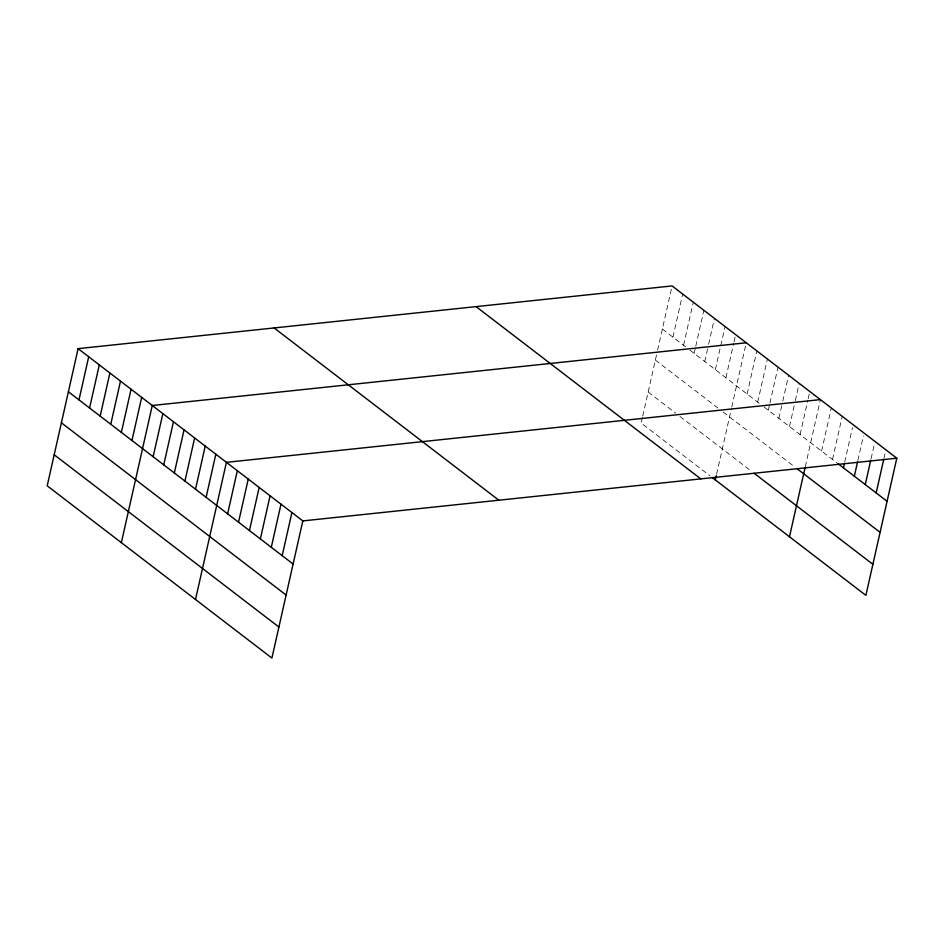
<?xml version="1.0" encoding="UTF-8"?>
<svg xmlns="http://www.w3.org/2000/svg" width="944" height="944" viewBox="0 0 944 944"><rect width="100%" height="100%" fill="white"/><g stroke="black" fill="none" stroke-linecap="round" stroke-linejoin="round"><path stroke-width="0.71" stroke-dasharray="4.72 3.54" d="M642.439 417.449L641.177 423.089L710.03 475.87M642.758 416.033L657.284 351.616M657.602 350.2L672.081 285.926M672.954 337.161L682.677 294.044M683.55 345.292L693.274 302.174M694.147 353.41L695.445 347.663M695.763 346.224L703.87 310.293M704.743 361.528L708.307 345.716M708.625 344.277L714.455 318.411M715.34 369.647L725.051 326.53M725.924 377.765L733.7 343.274M734.031 341.834L735.647 334.648M716.602 474.289L731.435 408.457M731.753 407.053L746.244 342.778M747.117 394.014L756.828 350.897M757.713 402.132L767.425 359.015M768.31 410.251L769.596 404.504M769.926 403.064L778.021 367.133M778.894 418.381L782.458 402.569M782.788 401.129L788.618 375.252M789.491 426.499L795.001 402.061M795.32 400.622L799.214 383.382M800.087 434.618L807.863 400.126M808.182 398.687L809.799 391.5M805.279 466.714L820.395 399.619M821.599 451.102L831.31 407.985M832.514 459.468L842.225 416.351M844.715 462.088L852.491 427.597M857.907 460.401L863.406 435.963M871.088 458.701L874.321 444.329M883.938 458.442L885.566 451.256M662.369 329.043L685.674 346.908M689.911 350.153L759.826 403.761M764.062 407.006L836.88 462.82M655.372 360.077L717.877 407.997M723.175 412.056L795.214 467.28M648.162 392.055L675.715 413.165M679.951 416.422L751.99 471.634"/><path stroke-width="1.42" d="M78.116 348.643L47.2 485.806L271.919 658.074L302.823 520.911L78.116 348.643L672.081 285.926L896.8 458.194L865.884 595.357L712.154 477.499M78.989 399.89L88.701 356.773M89.586 408.009L99.297 364.891M100.17 416.127L109.893 373.01M110.767 424.245L120.49 381.128M121.363 432.376L131.074 389.258M131.959 440.494L141.671 397.377M121.351 542.658L152.267 405.495L746.244 342.778M153.14 456.731L162.864 413.614M163.737 464.849L173.46 421.732M174.333 472.979L184.045 429.862M184.93 481.098L194.641 437.981M195.514 489.216L205.237 446.099M206.111 497.335L215.834 454.217M195.514 599.499L226.418 462.336L820.395 399.619M227.622 513.831L237.333 470.714M238.537 522.197L248.248 479.08M249.452 530.563L259.163 487.446M260.367 538.93L270.078 495.812M271.282 547.296L280.993 504.179M282.197 555.662L291.908 512.545M715.328 479.941L716.284 475.705M789.491 536.782L804.961 468.13M843.429 467.835L844.396 463.528M854.344 476.201L857.577 461.828M865.259 484.579L870.757 460.141M876.174 492.945L883.619 459.881M302.823 520.911L896.8 458.194M837.965 463.657L887.089 501.311M797.326 468.897L880.091 532.345M754.103 473.263L872.881 564.311M476.071 306.623L700.79 478.891M274.126 327.946L498.833 500.214M68.393 391.76L293.112 564.028M61.395 422.806L286.115 595.062M54.197 454.772L278.917 627.04"/></g></svg>
